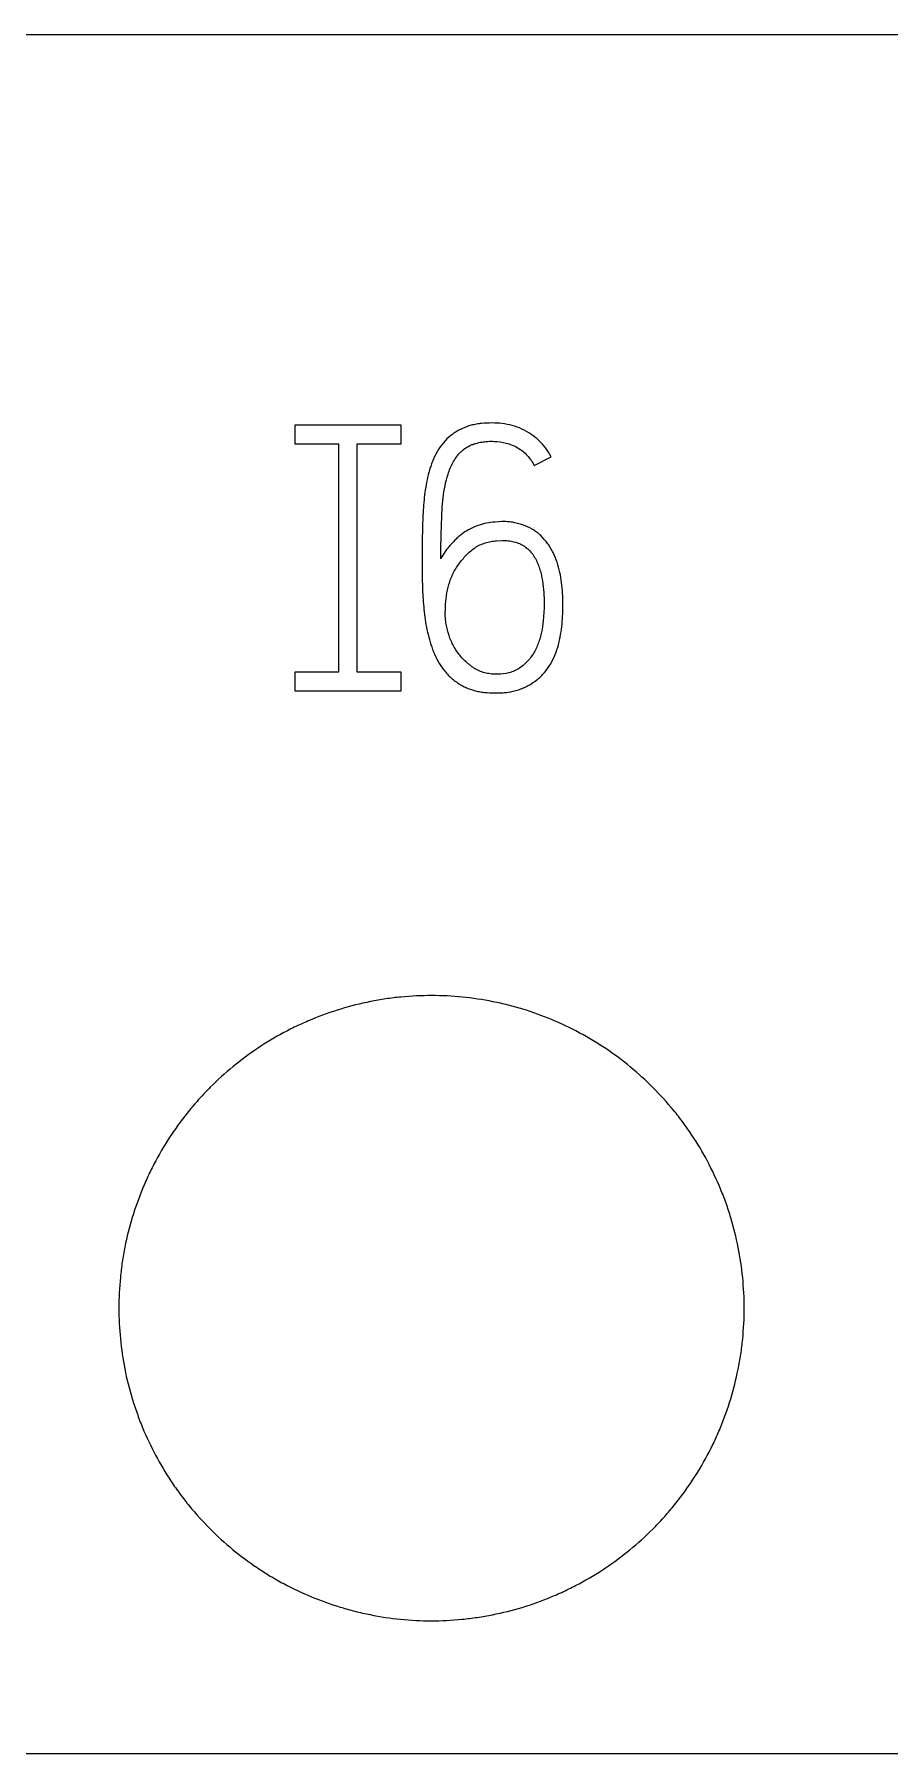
# Model space of a CAD drawing. Extents: x 0 to 420, y 0 to 297.
# Drawn here: x 134.88 to 140.35, y 224.38 to 235.38 of the extents above; entities that cross this region are included whole.
import ezdxf

# ---------------------------------------------------------------- set-up
doc = ezdxf.new("R2010")
doc.units = 0
doc.header["$LTSCALE"] = 23.1
doc.layers.add('10000_FRONT', color=7, linetype='CONTINUOUS')
doc.layers.add('10500_FRONT_LABELING', color=7, linetype='CONTINUOUS')

msp = doc.modelspace()

# ---------------------------------------------------------------- linework, layer by layer
at = {"layer": '10000_FRONT', "color": 7, "linetype": 'CONTINUOUS'}
for p, q in [((91.515, 235.376), (163.015, 235.376)), ((91.515, 224.376), (163.015, 224.376))]:
    msp.add_line(p, q, dxfattribs=at)
for points, knots in [([(139.425, 227.226), (139.425, 227.292), (139.421, 227.357), (139.409, 227.487), (139.399, 227.551), (139.374, 227.679), (139.358, 227.742), (139.33, 227.836), (139.32, 227.867), (139.297, 227.929), (139.286, 227.959), (139.248, 228.05), (139.193, 228.168), (139.126, 228.28), (139.072, 228.361), (139.053, 228.388), (139.014, 228.441), (138.994, 228.467), (138.931, 228.543), (138.887, 228.592), (138.749, 228.73), (138.649, 228.813), (138.526, 228.896), (138.512, 228.905), (138.484, 228.922), (138.47, 228.931), (138.428, 228.957), (138.399, 228.973), (138.312, 229.019), (138.253, 229.048), (138.133, 229.098), (138.071, 229.12), (137.977, 229.149), (137.946, 229.157), (137.882, 229.174), (137.85, 229.181), (137.752, 229.2), (137.622, 229.22), (137.492, 229.226), (137.361, 229.226), (137.296, 229.223), (137.197, 229.214), (137.164, 229.21), (137.099, 229.2), (136.937, 229.172), (136.78, 229.124), (136.629, 229.061), (136.599, 229.048), (136.554, 229.027), (136.539, 229.02), (136.51, 229.005), (136.436, 228.967), (136.366, 228.925), (136.204, 228.816), (136.103, 228.733), (135.986, 228.616), (135.963, 228.592), (135.919, 228.543), (135.898, 228.519), (135.836, 228.443), (135.797, 228.391), (135.725, 228.282), (135.691, 228.226), (135.645, 228.14), (135.63, 228.11), (135.602, 228.051), (135.589, 228.021), (135.551, 227.93), (135.508, 227.807), (135.476, 227.681), (135.457, 227.586), (135.451, 227.553), (135.442, 227.489), (135.438, 227.456), (135.428, 227.358), (135.425, 227.292), (135.425, 227.226)], [0, 0, 0, 0, 0.03125, 0.03125, 0.0625, 0.0625, 0.09375, 0.09375, 0.109375, 0.109375, 0.125, 0.125, 0.15625, 0.1875, 0.1875, 0.203125, 0.203125, 0.21875, 0.21875, 0.25, 0.25, 0.3125, 0.3125, 0.320312, 0.320312, 0.328125, 0.328125, 0.34375, 0.34375, 0.375, 0.375, 0.40625, 0.40625, 0.421875, 0.421875, 0.4375, 0.4375, 0.46875, 0.5, 0.5, 0.53125, 0.53125, 0.546875, 0.546875, 0.5625, 0.625, 0.625, 0.640625, 0.640625, 0.648438, 0.648438, 0.65625, 0.6875, 0.6875, 0.75, 0.75, 0.765625, 0.765625, 0.78125, 0.78125, 0.8125, 0.8125, 0.84375, 0.84375, 0.859375, 0.859375, 0.875, 0.875, 0.90625, 0.9375, 0.9375, 0.953125, 0.953125, 0.96875, 0.96875, 1, 1, 1, 1]), ([(135.425, 227.226), (135.425, 227.16), (135.428, 227.095), (135.441, 226.966), (135.45, 226.901), (135.475, 226.774), (135.491, 226.711), (135.519, 226.617), (135.53, 226.586), (135.552, 226.524), (135.563, 226.493), (135.601, 226.402), (135.657, 226.285), (135.723, 226.173), (135.777, 226.091), (135.796, 226.065), (135.835, 226.012), (135.855, 225.986), (135.918, 225.909), (135.962, 225.861), (136.1, 225.722), (136.201, 225.639), (136.323, 225.557), (136.337, 225.548), (136.365, 225.53), (136.379, 225.521), (136.421, 225.496), (136.45, 225.479), (136.537, 225.433), (136.596, 225.405), (136.716, 225.355), (136.778, 225.333), (136.872, 225.304), (136.903, 225.295), (136.967, 225.279), (137, 225.272), (137.097, 225.252), (137.227, 225.233), (137.357, 225.226), (137.488, 225.226), (137.554, 225.229), (137.652, 225.239), (137.685, 225.243), (137.75, 225.253), (137.783, 225.258), (137.879, 225.278), (137.943, 225.293), (138.068, 225.331), (138.129, 225.353), (138.22, 225.391), (138.25, 225.404), (138.295, 225.426), (138.31, 225.433), (138.339, 225.448), (138.413, 225.486), (138.483, 225.528), (138.645, 225.637), (138.746, 225.72), (138.863, 225.836), (138.886, 225.86), (138.93, 225.909), (138.951, 225.934), (139.013, 226.01), (139.052, 226.062), (139.124, 226.17), (139.158, 226.226), (139.204, 226.313), (139.219, 226.342), (139.247, 226.402), (139.26, 226.432), (139.298, 226.522), (139.341, 226.645), (139.373, 226.771), (139.392, 226.867), (139.398, 226.899), (139.408, 226.964), (139.412, 226.996), (139.421, 227.095), (139.425, 227.16), (139.425, 227.226)], [0, 0, 0, 0, 0.03125, 0.03125, 0.0625, 0.0625, 0.09375, 0.09375, 0.109375, 0.109375, 0.125, 0.125, 0.15625, 0.1875, 0.1875, 0.203125, 0.203125, 0.21875, 0.21875, 0.25, 0.25, 0.3125, 0.3125, 0.320312, 0.320312, 0.328125, 0.328125, 0.34375, 0.34375, 0.375, 0.375, 0.40625, 0.40625, 0.421875, 0.421875, 0.4375, 0.4375, 0.46875, 0.5, 0.5, 0.53125, 0.53125, 0.546875, 0.546875, 0.5625, 0.5625, 0.59375, 0.59375, 0.625, 0.625, 0.640625, 0.640625, 0.648438, 0.648438, 0.65625, 0.6875, 0.6875, 0.75, 0.75, 0.765625, 0.765625, 0.78125, 0.78125, 0.8125, 0.8125, 0.84375, 0.84375, 0.859375, 0.859375, 0.875, 0.875, 0.90625, 0.9375, 0.9375, 0.953125, 0.953125, 0.96875, 0.96875, 1, 1, 1, 1])]:
    msp.add_open_spline(points, degree=3, knots=knots, dxfattribs=at)
at = {"layer": '10500_FRONT_LABELING', "color": 7, "linetype": 'CONTINUOUS'}
for p, q in [((136.55, 232.876), (136.55, 232.756)), ((137.23, 232.876), (136.55, 232.876)), ((137.23, 232.756), (137.23, 232.876)), ((136.55, 232.756), (136.83, 232.756)), ((136.83, 232.756), (136.83, 231.296)), ((136.95, 231.296), (136.95, 232.756)), ((136.95, 232.756), (137.23, 232.756)), ((138.081, 232.617), (138.19, 232.673)), ((137.874, 232.259), (137.831, 232.256)), ((137.841, 232.136), (137.879, 232.138)), ((136.55, 231.296), (136.55, 231.176)), ((136.83, 231.296), (136.55, 231.296)), ((137.23, 231.296), (136.95, 231.296)), ((137.23, 231.176), (137.23, 231.296)), ((136.55, 231.176), (137.23, 231.176))]:
    msp.add_line(p, q, dxfattribs=at)
for points, knots in [([(138.19, 232.673), (138.18, 232.693), (138.168, 232.712), (138.142, 232.747), (138.127, 232.763), (138.095, 232.794), (138.078, 232.807), (138.042, 232.831), (138.023, 232.842), (137.962, 232.87), (137.92, 232.881), (137.854, 232.889), (137.832, 232.89), (137.788, 232.89), (137.766, 232.889), (137.734, 232.886), (137.723, 232.884), (137.701, 232.88), (137.69, 232.878), (137.658, 232.87), (137.638, 232.862), (137.608, 232.848), (137.598, 232.843), (137.579, 232.832), (137.57, 232.826), (137.543, 232.806), (137.527, 232.792), (137.497, 232.76), (137.483, 232.742), (137.46, 232.705), (137.449, 232.686), (137.436, 232.656), (137.431, 232.646), (137.424, 232.626), (137.42, 232.615), (137.41, 232.584), (137.405, 232.563), (137.395, 232.52), (137.391, 232.499), (137.384, 232.456), (137.381, 232.435), (137.376, 232.392), (137.374, 232.37), (137.371, 232.327), (137.37, 232.305), (137.368, 232.262), (137.367, 232.24), (137.366, 232.196), (137.366, 232.175), (137.365, 232.109), (137.365, 232.066), (137.365, 231.979), (137.365, 231.935), (137.366, 231.849), (137.368, 231.805), (137.372, 231.74), (137.374, 231.719), (137.378, 231.676), (137.381, 231.654), (137.387, 231.611), (137.391, 231.59), (137.4, 231.547), (137.405, 231.526), (137.417, 231.483), (137.424, 231.462), (137.436, 231.43), (137.44, 231.42), (137.449, 231.399), (137.454, 231.389), (137.469, 231.359), (137.481, 231.34), (137.501, 231.313), (137.508, 231.304), (137.523, 231.287), (137.53, 231.279), (137.554, 231.255), (137.572, 231.241), (137.6, 231.222), (137.609, 231.216), (137.629, 231.205), (137.639, 231.2), (137.67, 231.187), (137.691, 231.18), (137.724, 231.172), (137.735, 231.17), (137.758, 231.167), (137.791, 231.163), (137.825, 231.162), (137.858, 231.163), (137.869, 231.163), (137.892, 231.165), (137.903, 231.166), (137.937, 231.171), (137.959, 231.176), (137.991, 231.186), (138.001, 231.19), (138.022, 231.199), (138.032, 231.204), (138.062, 231.22), (138.081, 231.232), (138.107, 231.253), (138.116, 231.26), (138.132, 231.276), (138.139, 231.284), (138.161, 231.31), (138.174, 231.328), (138.197, 231.367), (138.207, 231.387), (138.232, 231.449), (138.243, 231.493), (138.254, 231.559), (138.257, 231.581), (138.262, 231.625), (138.263, 231.647), (138.265, 231.692), (138.265, 231.714), (138.265, 231.758), (138.264, 231.78), (138.26, 231.846), (138.255, 231.89), (138.241, 231.956), (138.235, 231.978), (138.221, 232.02), (138.212, 232.041), (138.197, 232.071), (138.192, 232.081), (138.18, 232.101), (138.174, 232.11), (138.154, 232.137), (138.139, 232.154), (138.115, 232.177), (138.106, 232.185), (138.088, 232.198), (138.079, 232.205), (138.05, 232.222), (138.029, 232.231), (137.997, 232.242), (137.986, 232.245), (137.964, 232.25), (137.953, 232.253), (137.931, 232.256), (137.919, 232.258), (137.897, 232.259), (137.885, 232.259), (137.874, 232.259)], [0, 0, 0, 0, 0.015625, 0.015625, 0.03125, 0.03125, 0.046875, 0.046875, 0.0625, 0.0625, 0.09375, 0.09375, 0.109375, 0.109375, 0.125, 0.125, 0.132812, 0.132812, 0.140625, 0.140625, 0.15625, 0.15625, 0.164062, 0.164062, 0.171875, 0.171875, 0.1875, 0.1875, 0.203125, 0.203125, 0.21875, 0.21875, 0.226562, 0.226562, 0.234375, 0.234375, 0.25, 0.25, 0.265625, 0.265625, 0.28125, 0.28125, 0.296875, 0.296875, 0.3125, 0.3125, 0.328125, 0.328125, 0.34375, 0.34375, 0.375, 0.375, 0.40625, 0.40625, 0.4375, 0.4375, 0.453125, 0.453125, 0.46875, 0.46875, 0.484375, 0.484375, 0.5, 0.5, 0.515625, 0.515625, 0.523438, 0.523438, 0.53125, 0.53125, 0.546875, 0.546875, 0.554688, 0.554688, 0.5625, 0.5625, 0.578125, 0.578125, 0.585938, 0.585938, 0.59375, 0.59375, 0.609375, 0.609375, 0.617188, 0.617188, 0.625, 0.640625, 0.640625, 0.648438, 0.648438, 0.65625, 0.65625, 0.671875, 0.671875, 0.679688, 0.679688, 0.6875, 0.6875, 0.703125, 0.703125, 0.710938, 0.710938, 0.71875, 0.71875, 0.734375, 0.734375, 0.75, 0.75, 0.78125, 0.78125, 0.796875, 0.796875, 0.8125, 0.8125, 0.828125, 0.828125, 0.84375, 0.84375, 0.875, 0.875, 0.890625, 0.890625, 0.90625, 0.90625, 0.914062, 0.914062, 0.921875, 0.921875, 0.9375, 0.9375, 0.945312, 0.945312, 0.953125, 0.953125, 0.96875, 0.96875, 0.976562, 0.976562, 0.984375, 0.984375, 0.992188, 0.992188, 1, 1, 1, 1]), ([(137.485, 232.02), (137.485, 232.072), (137.485, 232.125), (137.487, 232.203), (137.488, 232.229), (137.49, 232.281), (137.491, 232.307), (137.494, 232.359), (137.496, 232.385), (137.502, 232.436), (137.506, 232.462), (137.516, 232.513), (137.523, 232.538), (137.534, 232.575), (137.539, 232.588), (137.549, 232.612), (137.554, 232.624), (137.567, 232.647), (137.574, 232.658), (137.589, 232.679), (137.598, 232.689), (137.611, 232.704), (137.616, 232.708), (137.626, 232.717), (137.631, 232.721), (137.647, 232.733), (137.658, 232.739), (137.676, 232.748), (137.682, 232.751), (137.694, 232.755), (137.701, 232.757), (137.72, 232.763), (137.733, 232.766), (137.759, 232.77), (137.772, 232.771), (137.798, 232.773), (137.811, 232.773), (137.851, 232.771), (137.877, 232.768), (137.915, 232.758), (137.928, 232.754), (137.952, 232.744), (137.964, 232.738), (137.987, 232.725), (137.998, 232.717), (138.018, 232.701), (138.028, 232.692), (138.046, 232.672), (138.054, 232.662), (138.069, 232.64), (138.075, 232.629), (138.081, 232.617)], [0, 0, 0, 0, 0.125, 0.125, 0.1875, 0.1875, 0.25, 0.25, 0.3125, 0.3125, 0.375, 0.375, 0.4375, 0.4375, 0.46875, 0.46875, 0.5, 0.5, 0.53125, 0.53125, 0.5625, 0.5625, 0.578125, 0.578125, 0.59375, 0.59375, 0.625, 0.625, 0.640625, 0.640625, 0.65625, 0.65625, 0.6875, 0.6875, 0.71875, 0.71875, 0.75, 0.75, 0.8125, 0.8125, 0.84375, 0.84375, 0.875, 0.875, 0.90625, 0.90625, 0.9375, 0.9375, 0.96875, 0.96875, 1, 1, 1, 1]), ([(137.831, 232.256), (137.813, 232.255), (137.795, 232.253), (137.759, 232.246), (137.741, 232.241), (137.707, 232.229), (137.69, 232.222), (137.657, 232.205), (137.642, 232.196), (137.619, 232.18), (137.612, 232.174), (137.598, 232.162), (137.591, 232.156), (137.571, 232.137), (137.559, 232.124), (137.54, 232.104), (137.534, 232.097), (137.523, 232.083), (137.517, 232.076), (137.502, 232.053), (137.493, 232.037), (137.485, 232.02)], [0, 0, 0, 0, 0.125, 0.125, 0.25, 0.25, 0.375, 0.375, 0.5, 0.5, 0.5625, 0.5625, 0.625, 0.625, 0.75, 0.75, 0.8125, 0.8125, 0.875, 0.875, 1, 1, 1, 1]), ([(137.879, 232.138), (137.891, 232.139), (137.903, 232.138), (137.928, 232.135), (137.94, 232.133), (137.964, 232.127), (137.976, 232.123), (137.998, 232.113), (138.009, 232.108), (138.029, 232.094), (138.039, 232.086), (138.057, 232.069), (138.065, 232.06), (138.075, 232.045), (138.079, 232.039), (138.085, 232.029), (138.088, 232.024), (138.097, 232.007), (138.102, 231.996), (138.111, 231.974), (138.115, 231.962), (138.122, 231.938), (138.125, 231.927), (138.133, 231.891), (138.136, 231.867), (138.142, 231.818), (138.144, 231.794), (138.145, 231.758), (138.145, 231.745), (138.145, 231.721), (138.145, 231.709), (138.144, 231.684), (138.143, 231.672), (138.141, 231.648), (138.14, 231.636), (138.137, 231.599), (138.133, 231.575), (138.126, 231.54), (138.123, 231.528), (138.116, 231.504), (138.112, 231.492), (138.099, 231.458), (138.089, 231.436), (138.07, 231.404), (138.063, 231.394), (138.047, 231.374), (138.039, 231.365), (138.022, 231.348), (138.013, 231.34), (137.993, 231.325), (137.983, 231.318), (137.961, 231.306), (137.95, 231.301), (137.926, 231.293), (137.914, 231.29), (137.877, 231.284), (137.853, 231.282), (137.822, 231.283), (137.816, 231.283), (137.803, 231.284), (137.797, 231.285), (137.779, 231.288), (137.767, 231.29), (137.743, 231.298), (137.732, 231.303), (137.709, 231.314), (137.699, 231.32), (137.678, 231.334), (137.669, 231.342), (137.65, 231.357), (137.641, 231.366), (137.614, 231.392), (137.599, 231.411), (137.578, 231.442), (137.572, 231.453), (137.56, 231.474), (137.555, 231.486), (137.54, 231.519), (137.532, 231.543), (137.523, 231.578), (137.521, 231.59), (137.516, 231.615), (137.515, 231.627), (137.512, 231.663), (137.513, 231.688), (137.515, 231.736), (137.517, 231.761), (137.524, 231.809), (137.529, 231.833), (137.542, 231.88), (137.551, 231.902), (137.567, 231.936), (137.573, 231.946), (137.586, 231.967), (137.593, 231.977), (137.607, 231.997), (137.615, 232.007), (137.63, 232.026), (137.638, 232.035), (137.655, 232.053), (137.664, 232.061), (137.682, 232.077), (137.692, 232.085), (137.707, 232.095), (137.712, 232.098), (137.723, 232.104), (137.729, 232.107), (137.745, 232.115), (137.757, 232.119), (137.78, 232.126), (137.792, 232.129), (137.816, 232.134), (137.828, 232.135), (137.841, 232.136)], [0, 0, 0, 0, 0.015625, 0.015625, 0.03125, 0.03125, 0.046875, 0.046875, 0.0625, 0.0625, 0.078125, 0.078125, 0.09375, 0.09375, 0.101562, 0.101562, 0.109375, 0.109375, 0.125, 0.125, 0.140625, 0.140625, 0.15625, 0.15625, 0.1875, 0.1875, 0.21875, 0.21875, 0.234375, 0.234375, 0.25, 0.25, 0.265625, 0.265625, 0.28125, 0.28125, 0.3125, 0.3125, 0.328125, 0.328125, 0.34375, 0.34375, 0.375, 0.375, 0.390625, 0.390625, 0.40625, 0.40625, 0.421875, 0.421875, 0.4375, 0.4375, 0.453125, 0.453125, 0.46875, 0.46875, 0.5, 0.5, 0.507812, 0.507812, 0.515625, 0.515625, 0.53125, 0.53125, 0.546875, 0.546875, 0.5625, 0.5625, 0.578125, 0.578125, 0.59375, 0.59375, 0.625, 0.625, 0.640625, 0.640625, 0.65625, 0.65625, 0.6875, 0.6875, 0.703125, 0.703125, 0.71875, 0.71875, 0.75, 0.75, 0.78125, 0.78125, 0.8125, 0.8125, 0.84375, 0.84375, 0.859375, 0.859375, 0.875, 0.875, 0.890625, 0.890625, 0.90625, 0.90625, 0.921875, 0.921875, 0.9375, 0.9375, 0.945312, 0.945312, 0.953125, 0.953125, 0.96875, 0.96875, 0.984375, 0.984375, 1, 1, 1, 1])]:
    msp.add_open_spline(points, degree=3, knots=knots, dxfattribs=at)

doc.saveas('drawing.dxf')
